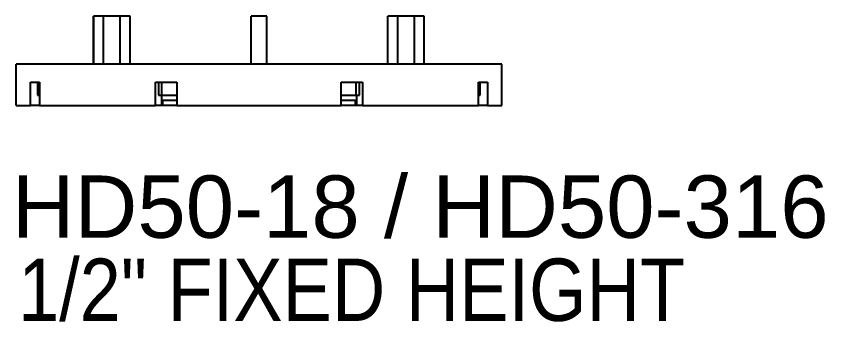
# Model space of a CAD drawing. Header units: inches. Extents: x -2661 to 42767, y -1222 to 9099.
# Drawn here: x 2295.26 to 2304.12, y 1527 to 1530.34 of the extents above; entities that cross this region are included whole.
import ezdxf

# ---------------------------------------------------------------- set-up
doc = ezdxf.new("R2010")
doc.units = ezdxf.units.IN
doc.header["$LTSCALE"] = 12
doc.header["$MEASUREMENT"] = 0
doc.layers.get('0').update_dxf_attribs({"linetype": 'CONTINUOUS'})
doc.layers.add('DESIGNER COMMENTS', color=221, linetype='CONTINUOUS', plot=False)
doc.layers.add('S-ARCH', color=1, linetype='CONTINUOUS')
doc.styles.add('Arial', font='arial.ttf', dxfattribs={"width": 0.85})

# ---------------------------------------------------------------- blocks, each defined once
blk = doc.blocks.new('HD50-18')
at = {"color": 252, "extrusion": (0, 1, 0)}
for p, q in [((23956.9119, -188804.1502), (23956.9119, -188804.2916)), ((23958.2345, -188804.1502), (23958.2345, -188804.2916)), ((23958.2717, -188804.2916), (23958.2717, -188804.1502)), ((23960.4003, -188804.2916), (23960.4003, -188804.1502)), ((23960.4375, -188804.2916), (23960.4375, -188804.1502)), ((23961.7601, -188804.2916), (23961.7601, -188804.1502)), ((23958.2345, -188804.2916), (23958.267, -188804.2916)), ((23958.267, -188804.2916), (23958.267, -188804.4048)), ((23958.267, -188804.2916), (23958.4372, -188804.2916)), ((23958.28, -188804.3482), (23958.28, -188804.4048)), ((23958.4372, -188804.3482), (23958.28, -188804.3482)), ((23960.2348, -188804.2916), (23960.405, -188804.2916)), ((23960.3919, -188804.3482), (23960.2348, -188804.3482)), ((23960.3919, -188804.4048), (23960.3919, -188804.3482)), ((23960.405, -188804.2916), (23960.405, -188804.4048)), ((23960.405, -188804.2916), (23960.4375, -188804.2916)), ((23961.7411, -188804.2916), (23961.7601, -188804.2916))]:
    blk.add_line(p, q, dxfattribs=at)
at = {"layer": 'S-ARCH', "extrusion": (0, 1, 0)}
for p, q in [((23957.5275, -188803.4271), (23957.5255, -188803.4271)), ((23957.5255, -188803.9522), (23957.5255, -188803.4271)), ((23957.5275, -188803.9522), (23957.5275, -188803.4271)), ((23957.6345, -188803.4271), (23957.5275, -188803.4271)), ((23957.6345, -188803.9522), (23957.6345, -188803.4271)), ((23957.8158, -188803.4271), (23957.6345, -188803.4271)), ((23957.8158, -188803.9522), (23957.8158, -188803.4271)), ((23957.8171, -188803.4271), (23957.8158, -188803.4271)), ((23957.8171, -188803.9522), (23957.8171, -188803.4271)), ((23957.9241, -188803.4271), (23957.8171, -188803.4271)), ((23957.9241, -188803.9522), (23957.9241, -188803.4271)), ((23959.2511, -188803.9522), (23959.2511, -188803.4271)), ((23959.4208, -188803.4271), (23959.2511, -188803.4271)), ((23959.4208, -188803.9522), (23959.4208, -188803.4271)), ((23960.8548, -188803.4271), (23960.7478, -188803.4271)), ((23960.7478, -188803.9522), (23960.7478, -188803.4271)), ((23960.8548, -188803.9522), (23960.8548, -188803.4271)), ((23960.8562, -188803.4271), (23960.8548, -188803.4271)), ((23960.8562, -188803.9522), (23960.8562, -188803.4271)), ((23961.0375, -188803.4271), (23960.8562, -188803.4271)), ((23961.0375, -188803.9522), (23961.0375, -188803.4271)), ((23961.1444, -188803.4271), (23961.0375, -188803.4271)), ((23961.1444, -188803.9522), (23961.1444, -188803.4271)), ((23961.1464, -188803.4271), (23961.1444, -188803.4271)), ((23961.1464, -188803.9522), (23961.1464, -188803.4271)), ((23961.9951, -188803.9522), (23956.6769, -188803.9522)), ((23956.6769, -188804.4048), (23956.6769, -188803.9522)), ((23961.9951, -188804.4048), (23961.9951, -188803.9522)), ((23956.8334, -188804.1502), (23956.9308, -188804.1502)), ((23956.8334, -188804.4048), (23956.8334, -188804.1502)), ((23956.9308, -188804.1502), (23956.9308, -188804.4048)), ((23958.2019, -188804.1502), (23958.4372, -188804.1502)), ((23958.2019, -188804.4048), (23958.2019, -188804.1502)), ((23958.4372, -188804.1502), (23958.4372, -188804.4048)), ((23960.2348, -188804.1502), (23960.47, -188804.1502)), ((23960.2348, -188804.4048), (23960.2348, -188804.1502)), ((23960.47, -188804.1502), (23960.47, -188804.4048)), ((23961.7411, -188804.1502), (23961.8386, -188804.1502)), ((23961.7411, -188804.4048), (23961.7411, -188804.1502)), ((23961.8386, -188804.1502), (23961.8386, -188804.4048)), ((23956.9119, -188804.2916), (23956.9308, -188804.2916)), ((23956.6769, -188804.4048), (23956.8334, -188804.4048)), ((23956.9308, -188804.4048), (23956.8334, -188804.4048)), ((23956.9308, -188804.4048), (23958.2019, -188804.4048)), ((23958.267, -188804.4048), (23958.2019, -188804.4048)), ((23958.28, -188804.4048), (23958.267, -188804.4048)), ((23958.4372, -188804.4048), (23958.28, -188804.4048)), ((23958.4372, -188804.4048), (23960.2348, -188804.4048)), ((23960.3919, -188804.4048), (23960.2348, -188804.4048)), ((23960.405, -188804.4048), (23960.3919, -188804.4048)), ((23960.47, -188804.4048), (23960.405, -188804.4048)), ((23960.47, -188804.4048), (23961.7411, -188804.4048)), ((23961.8386, -188804.4048), (23961.7411, -188804.4048)), ((23961.8386, -188804.4048), (23961.9951, -188804.4048))]:
    blk.add_line(p, q, dxfattribs=at)

msp = doc.modelspace()

# ---------------------------------------------------------------- block references
at = {"layer": 'S-ARCH'}
msp.add_blockref('HD50-18', (-21661.41192, 190333.77065), dxfattribs=at)

# ---------------------------------------------------------------- texts
at = {"layer": 'DESIGNER COMMENTS', "style": 'Arial'}
msp.add_text('HD50-18 / HD50-316', height=0.6818182, dxfattribs=at).set_placement((2295.21648, 1527.91929))
at = {"layer": 'DESIGNER COMMENTS', "insert": (2295.28562, 1527.69202), "char_height": 0.6818182, "width": 12.1049148, "attachment_point": 1, "style": 'Arial'}
msp.add_mtext('1/2" FIXED HEIGHT', dxfattribs=at)

doc.saveas('drawing.dxf')
